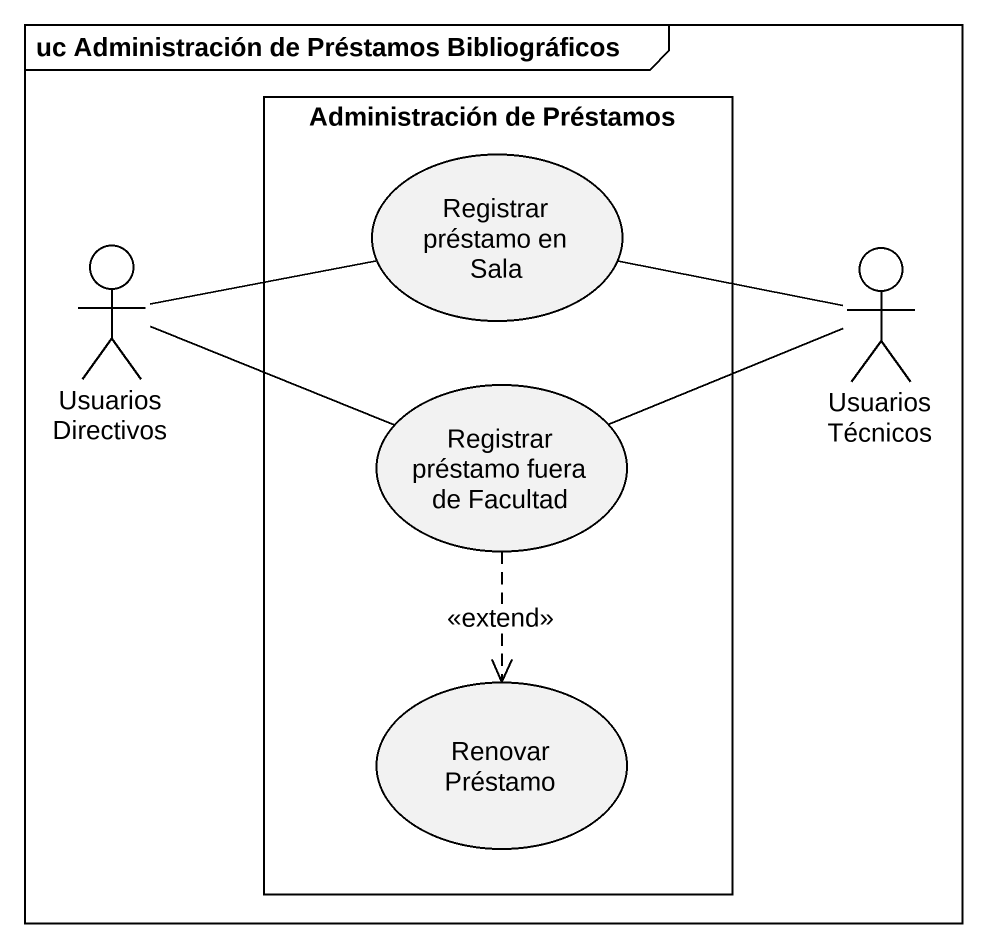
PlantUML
@startuml
mainframe uc Administración de Préstamos Bibliográficos
rectangle "Administración de Préstamos" as Administración_de_Préstamos {
  usecase "Registrar préstamo en Sala" as Registrar_préstamo_en_Sala
  usecase "Registrar préstamo fuera de Facultad" as Registrar_préstamo_fuera_de
  usecase "Renovar Préstamo" as Renovar_Préstamo
}
actor "Usuarios Directivos" as Usuarios_Directivos
actor "Usuarios Técnicos" as Usuarios_Técnicos
Usuarios_Directivos -right- Registrar_préstamo_en_Sala
Usuarios_Directivos -right- Registrar_préstamo_fuera_de
Usuarios_Técnicos -left- Registrar_préstamo_en_Sala
Usuarios_Técnicos -left- Registrar_préstamo_fuera_de
Registrar_préstamo_fuera_de ..> Renovar_Préstamo : <<extend>>
@enduml
